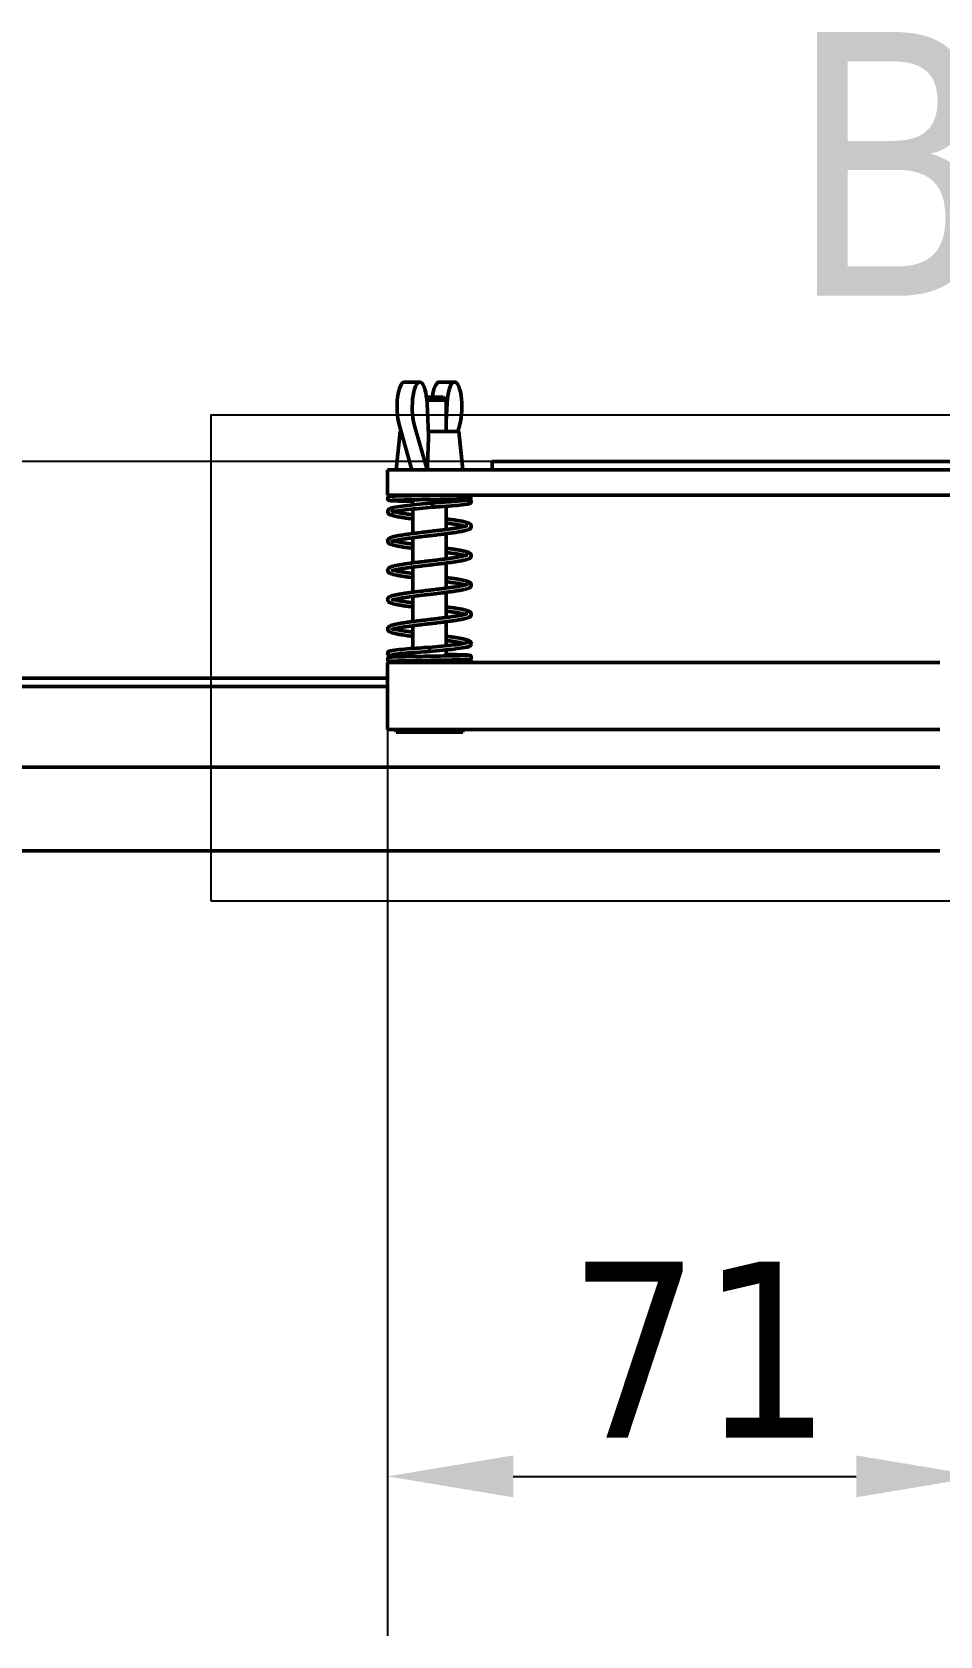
# Model space of a CAD drawing. Header units: millimetres. Extents: x -1346 to 2520, y -2365 to 1874.
# Drawn here: x 367.3 to 475.8, y 1438.8 to 1630.3 of the extents above; entities that cross this region are included whole.
import ezdxf

# ---------------------------------------------------------------- set-up
doc = ezdxf.new("R2010")
doc.units = ezdxf.units.MM
doc.header["$LTSCALE"] = 6
for name, color, linetype, lineweight in [('Detail Boundary (ISO)', 7, 'Continuous', 25), ('Dimension (ISO)', 7, 'Continuous', 25), ('Visible (ISO)', 7, 'Continuous', 50)]:
    doc.layers.add(name, color=color, linetype=linetype, lineweight=lineweight)
doc.styles.add('Label Text (ISO)', font='tahoma.ttf')
doc.styles.add('Note Text (ISO)', font='tahoma.ttf')
doc.dimstyles.new('Default (ISO)', dxfattribs={"dimscale": 6, "dimtxt": 3.5, "dimasz": 2.5, "dimexe": 3.175, "dimexo": 0, "dimgap": 0.762, "dimtad": 1, "dimrnd": 1e-08, "dimzin": 0, "dimtxsty": 'Note Text (ISO)', "dimcen": 0.09, "dimdle": 10, "dimclrd": 256, "dimclre": 256, "dimclrt": 256, "dimazin": 0, "dimtfac": 1.001486, "dimtmove": 0, "dimatfit": 3, "dimfxl": 1, "dimtolj": 1, "dimtzin": 0, "dimlwd": -1, "dimlwe": -1, "dimarcsym": 0})

# ---------------------------------------------------------------- blocks, each defined once
blk = doc.blocks.new('*D15')
at = {"layer": 'Defpoints', "color": 0, "transparency": 16777216}
for p in [(409.79, 1547.02), (480.79, 1527.02), (480.79, 1457.82)]:
    blk.add_point(p, dxfattribs=at)
at = {"layer": 'Dimension (ISO)', "transparency": 16777216}
for p, q in [((409.79, 1547.02), (409.79, 1438.77)), ((480.79, 1527.02), (480.79, 1438.77)), ((424.79, 1457.82), (465.79, 1457.82))]:
    blk.add_line(p, q, dxfattribs=at)
for points in [[(424.79, 1460.32), (424.79, 1455.32), (409.79, 1457.82)], [(465.79, 1460.32), (465.79, 1455.32), (480.79, 1457.82)]]:
    blk.add_solid(points, dxfattribs=at)
at = {"layer": 'Dimension (ISO)', "transparency": 16777216, "insert": (431.39, 1483.46), "char_height": 21, "attachment_point": 1, "style": 'Note Text (ISO)'}
blk.add_mtext('\\A1;71', dxfattribs=at)
blk = doc.blocks.new('*D18')
at = {"layer": 'Defpoints', "color": 0, "transparency": 16777216}
for p in [(422.29, 1579.02), (145.99, 1525.02), (296.02, 1525.02)]:
    blk.add_point(p, dxfattribs=at)
at = {"layer": 'Dimension (ISO)', "transparency": 16777216}
for p, q in [((422.29, 1579.02), (126.94, 1579.02)), ((145.99, 1564.02), (145.99, 1540.02)), ((296.02, 1525.02), (126.94, 1525.02))]:
    blk.add_line(p, q, dxfattribs=at)
for points in [[(143.49, 1564.02), (148.49, 1564.02), (145.99, 1579.02)], [(143.49, 1540.02), (148.49, 1540.02), (145.99, 1525.02)]]:
    blk.add_solid(points, dxfattribs=at)
at = {"layer": 'Dimension (ISO)', "transparency": 16777216, "insert": (119.98, 1537.49), "char_height": 21, "attachment_point": 1, "rotation": 90, "style": 'Note Text (ISO)'}
blk.add_mtext('\\A1;54', dxfattribs=at)
blk = doc.blocks.new('2dDetail1')
at = {"layer": 'Detail Boundary (ISO)', "flags": 128}
blk.add_lwpolyline([(64.774, 254.428), (90.913, 254.428), (90.913, 264.094), (64.774, 264.094), (64.774, 254.428)], dxfattribs=at)
at = {"layer": 'Detail Boundary (ISO)', "insert": (76.241, 266.469), "char_height": 5.25, "attachment_point": 7, "style": 'Label Text (ISO)'}
blk.add_mtext('B', dxfattribs=at)

msp = doc.modelspace()

# ---------------------------------------------------------------- linework, layer by layer
at = {"layer": 'Visible (ISO)'}
for p, q in [((411.8, 1588.52), (413.62, 1588.52)), ((417.77, 1588.52), (415.95, 1588.52)), ((414.43, 1586.72), (416.44, 1586.72)), ((416.79, 1586.37), (414.47, 1586.37)), ((416.44, 1586.72), (416.79, 1586.37)), ((416.79, 1582.62), (416.79, 1586.37)), ((414.5, 1585.99), (414.68, 1582.14)), ((416.89, 1585.99), (416.79, 1583.78)), ((411.29, 1582.62), (410.79, 1578.02)), ((411.16, 1583.45), (412.69, 1578.02)), ((411.39, 1582.62), (411.29, 1582.62)), ((414.51, 1578.02), (412.97, 1583.45)), ((418.29, 1582.62), (414.65, 1582.62)), ((418.18, 1582.62), (418.41, 1583.45)), ((418.29, 1582.62), (418.79, 1578.02)), ((422.29, 1579.02), (719.29, 1579.02)), ((422.29, 1578.02), (422.29, 1579.02)), ((409.79, 1578.02), (734.79, 1578.02)), ((409.79, 1575.02), (409.79, 1578.02)), ((409.79, 1575.02), (734.79, 1575.02)), ((412.79, 1574.95), (412.79, 1575.02)), ((416.79, 1575.02), (416.79, 1575.02)), ((416.79, 1574.18), (416.79, 1574.52)), ((412.79, 1573.85), (412.79, 1574.45)), ((412.79, 1570.42), (412.79, 1573.34)), ((416.79, 1570.91), (416.79, 1573.68)), ((412.79, 1566.92), (412.79, 1569.92)), ((416.79, 1567.4), (416.79, 1570.4)), ((416.79, 1563.9), (416.79, 1566.9)), ((412.79, 1563.42), (412.79, 1566.42)), ((416.79, 1560.4), (416.79, 1563.4)), ((412.79, 1559.91), (412.79, 1562.91)), ((412.79, 1556.7), (412.79, 1559.41)), ((416.79, 1557.03), (416.79, 1559.89)), ((412.79, 1555.74), (412.79, 1556.2)), ((414.79, 1556.59), (414.76, 1556.83)), ((414.81, 1556.34), (414.79, 1556.59)), ((416.79, 1555.81), (416.79, 1556.53)), ((409.79, 1555.02), (475.79, 1555.02)), ((409.79, 1547.02), (409.79, 1555.02)), ((412.79, 1555.23), (412.79, 1555.24)), ((416.79, 1555.3), (416.79, 1555.31)), ((409.79, 1553.16), (317.93, 1553.16)), ((317.93, 1552.16), (409.79, 1552.16)), ((409.79, 1547.02), (475.79, 1547.02)), ((410.79, 1546.72), (410.79, 1547.02)), ((418.79, 1546.72), (410.79, 1546.72)), ((418.79, 1546.72), (418.79, 1547.02)), ((475.79, 1542.52), (326.02, 1542.52)), ((475.79, 1532.52), (326.02, 1532.52))]:
    msp.add_line(p, q, dxfattribs=at)
for centre, major_axis, ratio, start_param, end_param in [((411.8, 1585.52), (0, 3), 0.296638, 0, 2.331809), ((413.62, 1585.52), (0, 3), 0.296638, 4.870421, 8.614994), ((415.95, 1585.52), (0, 3), 0.296638, 0, 1.159279), ((417.77, 1585.52), (0, 3), 0.296638, 3.951376, 7.69595), ((412.64, 1575.03), (0.033, 0.248), 0.44813, 1.643462, 1.958282), ((412.64, 1575.03), (-0.033, -0.248), 0.44813, 1.318296, 1.615897), ((417.88, 1574.43), (-0.038, -0.247), 0.647372, 4.339407, 4.81227), ((410.55, 1573.3), (-0.063, 0.242), 0.886332, 6.236728, 7.627333), ((410.55, 1573.3), (0.063, -0.242), 0.886332, 4.485741, 6.235847), ((412.64, 1574.52), (-0.033, -0.248), 0.44813, 0.05029, 0.050348), ((415.14, 1573.82), (-0.029, 0.248), 0.074834, 4.703579, 6.281317), ((415.14, 1573.82), (0.029, -0.248), 0.074834, 6.281318, 7.845172), ((417.88, 1574.43), (-0.038, -0.247), 0.647372, 4.81227, 5.559957), ((419.3, 1574.19), (-0.088, 0.234), 0.943607, 4.371201, 6.141776), ((419.3, 1574.19), (0.088, -0.234), 0.943607, 6.144804, 7.512794), ((419.54, 1557.27), (0.25, 0), 0.993179, 0, 2.565829), ((410.04, 1556.09), (-0.25, 0), 0.993179, 0, 2.381896)]:
    msp.add_ellipse(centre, major_axis=major_axis, ratio=ratio, start_param=start_param, end_param=end_param, dxfattribs=at)
msp.add_rational_spline([(414.68, 1582.14), (414.61, 1580.21), (414.54, 1578.02)], [1.0004735734, 1.00211729304, 1], degree=2, dxfattribs=at)
for points, knots in [([(412.62, 1574.27), (412.16, 1574.28), (411.73, 1574.29), (411.02, 1574.31), (410.72, 1574.32), (410.28, 1574.33), (410.13, 1574.34), (410.03, 1574.36), (410.02, 1574.36), (409.99, 1574.36), (409.98, 1574.36), (409.95, 1574.37), (409.94, 1574.38), (409.92, 1574.39), (409.91, 1574.4), (409.88, 1574.41), (409.86, 1574.43), (409.83, 1574.46), (409.82, 1574.48), (409.8, 1574.53), (409.79, 1574.55), (409.78, 1574.61), (409.79, 1574.64), (409.8, 1574.69), (409.81, 1574.72), (409.83, 1574.76), (409.85, 1574.78), (409.88, 1574.81), (409.9, 1574.82), (409.93, 1574.84), (409.94, 1574.84), (409.96, 1574.85), (409.97, 1574.85), (410, 1574.86), (410.01, 1574.86), (410.06, 1574.87), (410.09, 1574.87), (410.28, 1574.89), (410.54, 1574.9), (411.18, 1574.92), (411.56, 1574.93), (412.39, 1574.94), (412.85, 1574.95), (413.82, 1574.97), (414.33, 1574.98), (415.34, 1574.99), (415.85, 1575), (416.52, 1575.01), (416.72, 1575.02), (416.9, 1575.02)], [0, 0, 0, 0, 0.15433, 0.15433, 0.306046, 0.306046, 0.458799, 0.458799, 0.480772, 0.480772, 0.497279, 0.497279, 0.505881, 0.505881, 0.511725, 0.511725, 0.519523, 0.519523, 0.527219, 0.527219, 0.535562, 0.535562, 0.544241, 0.544241, 0.552934, 0.552934, 0.56155, 0.56155, 0.569493, 0.569493, 0.577179, 0.577179, 0.586844, 0.586844, 0.606567, 0.606567, 0.665661, 0.665661, 0.845796, 0.845796, 1.002937, 1.002937, 1.154934, 1.154934, 1.306575, 1.306575, 1.458032, 1.458032, 1.520427, 1.520427, 1.520427, 1.520427]), ([(419.73, 1575.02), (419.74, 1575), (419.76, 1574.98), (419.78, 1574.93), (419.78, 1574.91), (419.79, 1574.85), (419.78, 1574.82), (419.77, 1574.77), (419.76, 1574.74), (419.73, 1574.7), (419.71, 1574.68), (419.68, 1574.66), (419.66, 1574.65), (419.64, 1574.63), (419.63, 1574.63), (419.6, 1574.62), (419.59, 1574.62), (419.57, 1574.61), (419.56, 1574.61), (419.5, 1574.6), (419.46, 1574.6), (419.31, 1574.59), (419.2, 1574.58), (418.8, 1574.57), (418.48, 1574.56), (417.72, 1574.54), (417.3, 1574.53), (416.38, 1574.51), (415.88, 1574.51), (414.88, 1574.49), (414.36, 1574.48), (413.37, 1574.46), (412.89, 1574.45), (412.01, 1574.44), (411.61, 1574.43), (410.93, 1574.41), (410.65, 1574.4), (410.35, 1574.39), (410.27, 1574.39), (410.16, 1574.38), (410.13, 1574.38), (410.1, 1574.37), (410.1, 1574.37), (410.1, 1574.37)], [0, 0, 0, 0, 0.008425, 0.008425, 0.016801, 0.016801, 0.025493, 0.025493, 0.034185, 0.034185, 0.042751, 0.042751, 0.05051, 0.05051, 0.057905, 0.057905, 0.068325, 0.068325, 0.0905, 0.0905, 0.15698, 0.15698, 0.257133, 0.257133, 0.418164, 0.418164, 0.570717, 0.570717, 0.722485, 0.722485, 0.874007, 0.874007, 1.025388, 1.025388, 1.176618, 1.176618, 1.32754, 1.32754, 1.401589, 1.401589, 1.459698, 1.459698, 1.479318, 1.479318, 1.479318, 1.479318]), ([(419.2, 1574.58), (419.32, 1574.57), (419.41, 1574.56), (419.52, 1574.53), (419.55, 1574.53), (419.61, 1574.51), (419.64, 1574.49), (419.7, 1574.45), (419.71, 1574.44), (419.73, 1574.41), (419.75, 1574.39), (419.77, 1574.34), (419.78, 1574.31), (419.79, 1574.24), (419.78, 1574.2), (419.76, 1574.14), (419.75, 1574.12), (419.71, 1574.07), (419.69, 1574.06), (419.66, 1574.03), (419.64, 1574.02), (419.6, 1574), (419.58, 1573.99), (419.49, 1573.97), (419.43, 1573.96), (419.35, 1573.95)], [0.2214052, 0.2214052, 0.2214052, 0.2214052, 0.3095684, 0.3095684, 0.3526625, 0.3526625, 0.3851311, 0.3851311, 0.3944366, 0.3944366, 0.4042261, 0.4042261, 0.4178715, 0.4178715, 0.4304957, 0.4304957, 0.443168, 0.443168, 0.4562148, 0.4562148, 0.4722526, 0.4722526, 0.5014347, 0.5014347, 0.5785705, 0.5785705, 0.5785705, 0.5785705]), ([(412.79, 1572.16), (412.66, 1572.17), (412.53, 1572.19), (412.19, 1572.24), (411.97, 1572.27), (411.57, 1572.33), (411.38, 1572.36), (411.02, 1572.42), (410.86, 1572.45), (410.57, 1572.52), (410.44, 1572.55), (410.2, 1572.62), (410.09, 1572.66), (409.95, 1572.74), (409.9, 1572.78), (409.83, 1572.87), (409.81, 1572.92), (409.78, 1573.04), (409.79, 1573.12), (409.84, 1573.24), (409.88, 1573.28), (409.98, 1573.36), (410.03, 1573.39), (410.2, 1573.46), (410.33, 1573.5), (410.48, 1573.54)], [27.130733, 27.130733, 27.130733, 27.130733, 27.218866, 27.218866, 27.381413, 27.381413, 27.545061, 27.545061, 27.710939, 27.710939, 27.882333, 27.882333, 28.072794, 28.072794, 28.185218, 28.185218, 28.247277, 28.247277, 28.326982, 28.326982, 28.417348, 28.417348, 28.537787, 28.537787, 28.742452, 28.742452, 28.742452, 28.742452]), ([(410.24, 1572.93), (410.24, 1572.93), (410.26, 1572.94), (410.33, 1572.97), (410.37, 1572.99), (410.47, 1573.02), (410.53, 1573.04), (410.6, 1573.06)], [28.4150393, 28.4150393, 28.4150393, 28.4150393, 28.5300865, 28.5300865, 28.6362692, 28.6362692, 28.7399458, 28.7399458, 28.7399458, 28.7399458]), ([(410.49, 1573.55), (410.76, 1573.6), (411.11, 1573.65), (411.92, 1573.76), (412.38, 1573.81), (413.34, 1573.9), (413.84, 1573.95), (414.61, 1574.02), (414.86, 1574.04), (415.11, 1574.07)], [0, 0, 0, 0, 0.1713291, 0.1713291, 0.3308499, 0.3308499, 0.4852635, 0.4852635, 0.5614455, 0.5614455, 0.5614455, 0.5614455]), ([(412.79, 1572.66), (412.74, 1572.67), (412.7, 1572.67), (412.43, 1572.71), (412.22, 1572.74), (411.81, 1572.79), (411.62, 1572.82), (411.27, 1572.88), (411.12, 1572.91), (410.84, 1572.97), (410.71, 1572.99), (410.58, 1573.03), (410.56, 1573.03), (410.54, 1573.04)], [27.1456303, 27.1456303, 27.1456303, 27.1456303, 27.1761766, 27.1761766, 27.3360329, 27.3360329, 27.4949909, 27.4949909, 27.6522975, 27.6522975, 27.8061917, 27.8061917, 27.842655, 27.842655, 27.842655, 27.842655]), ([(415.17, 1573.57), (414.66, 1573.52), (414.13, 1573.47), (413.14, 1573.38), (412.66, 1573.33), (411.82, 1573.24), (411.43, 1573.19), (410.92, 1573.12), (410.74, 1573.09), (410.6, 1573.06)], [0, 0, 0, 0, 0.1555268, 0.1555268, 0.3078696, 0.3078696, 0.4594052, 0.4594052, 0.5579748, 0.5579748, 0.5579748, 0.5579748]), ([(415.11, 1574.07), (415.63, 1574.1), (416.14, 1574.14), (417.08, 1574.2), (417.52, 1574.24), (418.27, 1574.31), (418.6, 1574.34), (419.01, 1574.39), (419.15, 1574.42), (419.24, 1574.44)], [0, 0, 0, 0, 0.154617, 0.154617, 0.3061472, 0.3061472, 0.456894, 0.456894, 0.5567375, 0.5567375, 0.5567375, 0.5567375]), ([(419.36, 1573.95), (419.14, 1573.9), (418.8, 1573.86), (418.01, 1573.78), (417.58, 1573.74), (416.66, 1573.67), (416.16, 1573.64), (415.5, 1573.59), (415.34, 1573.58), (415.17, 1573.57)], [0, 0, 0, 0, 0.1944672, 0.1944672, 0.3571737, 0.3571737, 0.5108808, 0.5108808, 0.5601082, 0.5601082, 0.5601082, 0.5601082]), ([(419.26, 1574.44), (419.33, 1574.45), (419.38, 1574.46), (419.41, 1574.47), (419.42, 1574.47), (419.42, 1574.47)], [0, 0, 0, 0, 0.06724242, 0.06724242, 0.09310634, 0.09310634, 0.09310634, 0.09310634]), ([(412.79, 1568.65), (412.66, 1568.67), (412.53, 1568.68), (412.19, 1568.73), (411.97, 1568.76), (411.57, 1568.82), (411.38, 1568.85), (411.02, 1568.92), (410.86, 1568.95), (410.57, 1569.01), (410.44, 1569.05), (410.2, 1569.12), (410.09, 1569.16), (409.95, 1569.24), (409.9, 1569.28), (409.83, 1569.37), (409.81, 1569.41), (409.78, 1569.53), (409.79, 1569.61), (409.84, 1569.73), (409.88, 1569.78), (409.98, 1569.85), (410.03, 1569.88), (410.16, 1569.94), (410.23, 1569.97), (410.43, 1570.03), (410.58, 1570.07), (410.9, 1570.14), (411.07, 1570.17), (411.44, 1570.23), (411.63, 1570.26), (412.05, 1570.32), (412.27, 1570.35), (412.72, 1570.42), (412.96, 1570.45), (413.44, 1570.51), (413.69, 1570.54), (414.2, 1570.6), (414.45, 1570.63), (414.97, 1570.69), (415.22, 1570.72), (415.72, 1570.78), (415.97, 1570.81), (416.46, 1570.87), (416.69, 1570.9), (417.14, 1570.95), (417.35, 1570.98), (417.76, 1571.04), (417.95, 1571.07), (418.3, 1571.13), (418.45, 1571.16), (418.73, 1571.22), (418.86, 1571.24), (419.06, 1571.3), (419.14, 1571.32), (419.26, 1571.36), (419.3, 1571.38), (419.32, 1571.4), (419.33, 1571.4), (419.33, 1571.4)], [20.847548, 20.847548, 20.847548, 20.847548, 20.935632, 20.935632, 21.098179, 21.098179, 21.261826, 21.261826, 21.427703, 21.427703, 21.599094, 21.599094, 21.789544, 21.789544, 21.902013, 21.902013, 21.964084, 21.964084, 22.043791, 22.043791, 22.134155, 22.134155, 22.254581, 22.254581, 22.374277, 22.374277, 22.566699, 22.566699, 22.737467, 22.737467, 22.903022, 22.903022, 23.066503, 23.066503, 23.228954, 23.228954, 23.390806, 23.390806, 23.552252, 23.552252, 23.713369, 23.713369, 23.874164, 23.874164, 24.034571, 24.034571, 24.194428, 24.194428, 24.353386, 24.353386, 24.510693, 24.510693, 24.664587, 24.664587, 24.810589, 24.810589, 24.937389, 24.937389, 24.992036, 24.992036, 24.992036, 24.992036]), ([(410.24, 1569.42), (410.24, 1569.42), (410.26, 1569.44), (410.33, 1569.47), (410.37, 1569.49), (410.5, 1569.53), (410.58, 1569.55), (410.79, 1569.6), (410.91, 1569.63), (411.19, 1569.68), (411.35, 1569.71), (411.71, 1569.77), (411.9, 1569.8), (412.31, 1569.86), (412.52, 1569.88), (412.98, 1569.94), (413.21, 1569.97), (413.7, 1570.03), (413.95, 1570.06), (414.45, 1570.12), (414.71, 1570.15), (415.22, 1570.21), (415.47, 1570.24), (415.97, 1570.3), (416.22, 1570.33), (416.7, 1570.39), (416.94, 1570.42), (417.38, 1570.48), (417.6, 1570.51), (418.01, 1570.57), (418.2, 1570.61), (418.55, 1570.67), (418.71, 1570.7), (419, 1570.76), (419.14, 1570.8), (419.37, 1570.87), (419.48, 1570.91), (419.62, 1570.99), (419.67, 1571.03), (419.74, 1571.12), (419.77, 1571.17), (419.79, 1571.29), (419.78, 1571.36), (419.73, 1571.49), (419.69, 1571.53), (419.59, 1571.61), (419.54, 1571.64), (419.41, 1571.69), (419.34, 1571.72), (419.14, 1571.78), (418.99, 1571.82), (418.67, 1571.89), (418.5, 1571.92), (418.13, 1571.98), (417.94, 1572.01), (417.52, 1572.08), (417.31, 1572.11), (416.98, 1572.15), (416.88, 1572.16), (416.79, 1572.17)], [22.131854, 22.131854, 22.131854, 22.131854, 22.246901, 22.246901, 22.357132, 22.357132, 22.4917, 22.4917, 22.640018, 22.640018, 22.794705, 22.794705, 22.952342, 22.952342, 23.111461, 23.111461, 23.271409, 23.271409, 23.431875, 23.431875, 23.592715, 23.592715, 23.753874, 23.753874, 23.915366, 23.915366, 24.077279, 24.077279, 24.239826, 24.239826, 24.403474, 24.403474, 24.569352, 24.569352, 24.740746, 24.740746, 24.931208, 24.931208, 25.043628, 25.043628, 25.105685, 25.105685, 25.18539, 25.18539, 25.275757, 25.275757, 25.396197, 25.396197, 25.515888, 25.515888, 25.708306, 25.708306, 25.879073, 25.879073, 26.044628, 26.044628, 26.208108, 26.208108, 26.276342, 26.276342, 26.276342, 26.276342]), ([(419.03, 1571.29), (418.99, 1571.3), (418.94, 1571.31), (418.79, 1571.35), (418.66, 1571.38), (418.38, 1571.43), (418.22, 1571.46), (417.86, 1571.52), (417.67, 1571.55), (417.26, 1571.61), (417.05, 1571.64), (416.81, 1571.67), (416.8, 1571.67), (416.79, 1571.67)], [25.5644276, 25.5644276, 25.5644276, 25.5644276, 25.6332877, 25.6332877, 25.7816053, 25.7816053, 25.9362924, 25.9362924, 26.0939288, 26.0939288, 26.2530486, 26.2530486, 26.261445, 26.261445, 26.261445, 26.261445]), ([(412.79, 1569.16), (412.74, 1569.16), (412.7, 1569.17), (412.43, 1569.2), (412.22, 1569.23), (411.81, 1569.29), (411.62, 1569.32), (411.27, 1569.38), (411.12, 1569.41), (410.84, 1569.46), (410.71, 1569.49), (410.58, 1569.52), (410.56, 1569.53), (410.54, 1569.54)], [20.862445, 20.862445, 20.862445, 20.862445, 20.8929917, 20.8929917, 21.052848, 21.052848, 21.2118061, 21.2118061, 21.3691127, 21.3691127, 21.5230069, 21.5230069, 21.5594614, 21.5594614, 21.5594614, 21.5594614]), ([(412.79, 1565.15), (412.66, 1565.16), (412.53, 1565.18), (412.19, 1565.23), (411.97, 1565.26), (411.57, 1565.32), (411.38, 1565.35), (411.02, 1565.41), (410.86, 1565.44), (410.57, 1565.51), (410.44, 1565.54), (410.2, 1565.61), (410.1, 1565.65), (409.95, 1565.74), (409.9, 1565.77), (409.83, 1565.87), (409.81, 1565.91), (409.78, 1566.03), (409.79, 1566.11), (409.84, 1566.23), (409.88, 1566.27), (409.98, 1566.35), (410.03, 1566.38), (410.16, 1566.44), (410.23, 1566.46), (410.43, 1566.52), (410.58, 1566.56), (410.9, 1566.63), (411.07, 1566.66), (411.44, 1566.73), (411.63, 1566.76), (412.05, 1566.82), (412.26, 1566.85), (412.72, 1566.91), (412.96, 1566.94), (413.44, 1567), (413.69, 1567.03), (414.2, 1567.09), (414.45, 1567.12), (414.96, 1567.18), (415.22, 1567.21), (415.72, 1567.27), (415.97, 1567.3), (416.45, 1567.36), (416.69, 1567.39), (417.14, 1567.45), (417.35, 1567.48), (417.76, 1567.54), (417.95, 1567.57), (418.3, 1567.63), (418.45, 1567.66), (418.73, 1567.71), (418.86, 1567.74), (419.06, 1567.79), (419.14, 1567.82), (419.26, 1567.86), (419.3, 1567.88), (419.32, 1567.9), (419.33, 1567.9), (419.33, 1567.9)], [14.564363, 14.564363, 14.564363, 14.564363, 14.65195, 14.65195, 14.814494, 14.814494, 14.978137, 14.978137, 15.144004, 15.144004, 15.315368, 15.315368, 15.505703, 15.505703, 15.618615, 15.618615, 15.680827, 15.680827, 15.760553, 15.760553, 15.850885, 15.850885, 15.971178, 15.971178, 16.090924, 16.090924, 16.283385, 16.283385, 16.454159, 16.454159, 16.619716, 16.619716, 16.783198, 16.783198, 16.94565, 16.94565, 17.107502, 17.107502, 17.268948, 17.268948, 17.430066, 17.430066, 17.590861, 17.590861, 17.751268, 17.751268, 17.911125, 17.911125, 18.070084, 18.070084, 18.227393, 18.227393, 18.381291, 18.381291, 18.527301, 18.527301, 18.654122, 18.654122, 18.708851, 18.708851, 18.708851, 18.708851]), ([(410.24, 1565.92), (410.24, 1565.92), (410.26, 1565.93), (410.33, 1565.96), (410.37, 1565.98), (410.5, 1566.02), (410.58, 1566.05), (410.79, 1566.1), (410.91, 1566.12), (411.19, 1566.18), (411.35, 1566.21), (411.71, 1566.26), (411.9, 1566.29), (412.31, 1566.35), (412.52, 1566.38), (412.98, 1566.44), (413.21, 1566.47), (413.7, 1566.53), (413.95, 1566.56), (414.45, 1566.62), (414.71, 1566.65), (415.22, 1566.71), (415.47, 1566.74), (415.97, 1566.8), (416.22, 1566.83), (416.7, 1566.89), (416.94, 1566.92), (417.38, 1566.98), (417.6, 1567.01), (418.01, 1567.07), (418.2, 1567.1), (418.55, 1567.16), (418.71, 1567.2), (419, 1567.26), (419.14, 1567.29), (419.37, 1567.37), (419.48, 1567.4), (419.62, 1567.49), (419.67, 1567.52), (419.74, 1567.62), (419.77, 1567.66), (419.79, 1567.78), (419.78, 1567.86), (419.73, 1567.98), (419.69, 1568.03), (419.59, 1568.1), (419.54, 1568.13), (419.41, 1568.19), (419.34, 1568.21), (419.14, 1568.28), (418.99, 1568.31), (418.67, 1568.38), (418.5, 1568.42), (418.13, 1568.48), (417.94, 1568.51), (417.52, 1568.57), (417.31, 1568.6), (416.98, 1568.65), (416.88, 1568.66), (416.79, 1568.67)], [15.848669, 15.848669, 15.848669, 15.848669, 15.963717, 15.963717, 16.073948, 16.073948, 16.208516, 16.208516, 16.356834, 16.356834, 16.511522, 16.511522, 16.669158, 16.669158, 16.828278, 16.828278, 16.988226, 16.988226, 17.148692, 17.148692, 17.309531, 17.309531, 17.47069, 17.47069, 17.632182, 17.632182, 17.794096, 17.794096, 17.956643, 17.956643, 18.120291, 18.120291, 18.286169, 18.286169, 18.457563, 18.457563, 18.648025, 18.648025, 18.760444, 18.760444, 18.8225, 18.8225, 18.902205, 18.902205, 18.992572, 18.992572, 19.113013, 19.113013, 19.232703, 19.232703, 19.425121, 19.425121, 19.595888, 19.595888, 19.761443, 19.761443, 19.924923, 19.924923, 19.993156, 19.993156, 19.993156, 19.993156]), ([(419.03, 1567.79), (418.99, 1567.8), (418.94, 1567.81), (418.79, 1567.85), (418.66, 1567.87), (418.38, 1567.93), (418.22, 1567.96), (417.86, 1568.02), (417.67, 1568.04), (417.26, 1568.1), (417.05, 1568.13), (416.81, 1568.16), (416.8, 1568.17), (416.79, 1568.17)], [19.2812424, 19.2812424, 19.2812424, 19.2812424, 19.3500593, 19.3500593, 19.4983741, 19.4983741, 19.6530599, 19.6530599, 19.8106958, 19.8106958, 19.9698153, 19.9698153, 19.9782597, 19.9782597, 19.9782597, 19.9782597]), ([(410.24, 1562.42), (410.24, 1562.42), (410.26, 1562.43), (410.33, 1562.46), (410.37, 1562.48), (410.5, 1562.52), (410.58, 1562.54), (410.79, 1562.59), (410.91, 1562.62), (411.19, 1562.67), (411.35, 1562.7), (411.71, 1562.76), (411.9, 1562.79), (412.31, 1562.85), (412.52, 1562.88), (412.98, 1562.94), (413.21, 1562.97), (413.7, 1563.03), (413.95, 1563.06), (414.45, 1563.11), (414.71, 1563.14), (415.22, 1563.2), (415.47, 1563.23), (415.97, 1563.29), (416.22, 1563.32), (416.7, 1563.39), (416.94, 1563.42), (417.38, 1563.48), (417.6, 1563.51), (418.01, 1563.57), (418.2, 1563.6), (418.55, 1563.66), (418.71, 1563.69), (419, 1563.76), (419.14, 1563.79), (419.37, 1563.86), (419.48, 1563.9), (419.62, 1563.98), (419.67, 1564.02), (419.74, 1564.11), (419.77, 1564.16), (419.79, 1564.28), (419.78, 1564.36), (419.73, 1564.48), (419.69, 1564.52), (419.59, 1564.6), (419.54, 1564.63), (419.41, 1564.68), (419.34, 1564.71), (419.14, 1564.77), (418.99, 1564.81), (418.67, 1564.88), (418.5, 1564.91), (418.13, 1564.98), (417.94, 1565.01), (417.52, 1565.07), (417.31, 1565.1), (416.98, 1565.14), (416.88, 1565.15), (416.79, 1565.17)], [9.565483, 9.565483, 9.565483, 9.565483, 9.680544, 9.680544, 9.790778, 9.790778, 9.925349, 9.925349, 10.073668, 10.073668, 10.228356, 10.228356, 10.385993, 10.385993, 10.545113, 10.545113, 10.70506, 10.70506, 10.865527, 10.865527, 11.026366, 11.026366, 11.187525, 11.187525, 11.349017, 11.349017, 11.510931, 11.510931, 11.673478, 11.673478, 11.837126, 11.837126, 12.003004, 12.003004, 12.1744, 12.1744, 12.364867, 12.364867, 12.477267, 12.477267, 12.539317, 12.539317, 12.619022, 12.619022, 12.70939, 12.70939, 12.829836, 12.829836, 12.949525, 12.949525, 13.141941, 13.141941, 13.312708, 13.312708, 13.478262, 13.478262, 13.641743, 13.641743, 13.709971, 13.709971, 13.709971, 13.709971]), ([(412.79, 1565.65), (412.74, 1565.66), (412.7, 1565.66), (412.43, 1565.7), (412.22, 1565.73), (411.81, 1565.79), (411.62, 1565.82), (411.27, 1565.87), (411.12, 1565.9), (410.84, 1565.96), (410.71, 1565.99), (410.58, 1566.02), (410.56, 1566.03), (410.54, 1566.03)], [14.5792597, 14.5792597, 14.5792597, 14.5792597, 14.6098111, 14.6098111, 14.7696674, 14.7696674, 14.9286254, 14.9286254, 15.085932, 15.085932, 15.239826, 15.239826, 15.2762761, 15.2762761, 15.2762761, 15.2762761]), ([(412.79, 1561.64), (412.67, 1561.66), (412.55, 1561.68), (412.21, 1561.72), (411.99, 1561.75), (411.58, 1561.81), (411.39, 1561.84), (411.04, 1561.91), (410.88, 1561.94), (410.58, 1562), (410.45, 1562.03), (410.21, 1562.11), (410.1, 1562.15), (409.96, 1562.23), (409.91, 1562.26), (409.83, 1562.36), (409.81, 1562.4), (409.78, 1562.52), (409.79, 1562.6), (409.84, 1562.73), (409.88, 1562.77), (409.98, 1562.85), (410.03, 1562.88), (410.15, 1562.93), (410.22, 1562.96), (410.43, 1563.02), (410.57, 1563.06), (410.9, 1563.13), (411.07, 1563.16), (411.43, 1563.22), (411.63, 1563.25), (412.04, 1563.32), (412.26, 1563.35), (412.72, 1563.41), (412.95, 1563.44), (413.44, 1563.5), (413.69, 1563.53), (414.19, 1563.59), (414.45, 1563.62), (414.96, 1563.68), (415.21, 1563.71), (415.72, 1563.77), (415.97, 1563.8), (416.45, 1563.86), (416.68, 1563.89), (417.13, 1563.95), (417.35, 1563.98), (417.75, 1564.03), (417.94, 1564.06), (418.29, 1564.12), (418.45, 1564.15), (418.73, 1564.21), (418.85, 1564.23), (419.06, 1564.29), (419.14, 1564.31), (419.26, 1564.36), (419.3, 1564.38), (419.32, 1564.39), (419.33, 1564.4), (419.33, 1564.4)], [8.281178, 8.281178, 8.281178, 8.281178, 8.364305, 8.364305, 8.526827, 8.526827, 8.690429, 8.690429, 8.856208, 8.856208, 9.027329, 9.027329, 9.216664, 9.216664, 9.333143, 9.333143, 9.396904, 9.396904, 9.476826, 9.476826, 9.566839, 9.566839, 9.685785, 9.685785, 9.80603, 9.80603, 9.998888, 9.998888, 10.169728, 10.169728, 10.335307, 10.335307, 10.498799, 10.498799, 10.661257, 10.661257, 10.823113, 10.823113, 10.984561, 10.984561, 11.145682, 11.145682, 11.306479, 11.306479, 11.46689, 11.46689, 11.626752, 11.626752, 11.78572, 11.78572, 11.943045, 11.943045, 12.09698, 12.09698, 12.243079, 12.243079, 12.37011, 12.37011, 12.425665, 12.425665, 12.425665, 12.425665]), ([(419.03, 1564.28), (418.99, 1564.29), (418.94, 1564.31), (418.79, 1564.34), (418.66, 1564.37), (418.38, 1564.43), (418.22, 1564.45), (417.87, 1564.51), (417.67, 1564.54), (417.27, 1564.6), (417.05, 1564.63), (416.81, 1564.66), (416.8, 1564.66), (416.79, 1564.66)], [12.9980576, 12.9980576, 12.9980576, 12.9980576, 13.0664356, 13.0664356, 13.2147221, 13.2147221, 13.3693951, 13.3693951, 13.5270247, 13.5270247, 13.6861409, 13.6861409, 13.6950744, 13.6950744, 13.6950744, 13.6950744]), ([(410.24, 1558.91), (410.24, 1558.91), (410.26, 1558.93), (410.33, 1558.96), (410.37, 1558.97), (410.5, 1559.02), (410.58, 1559.04), (410.79, 1559.09), (410.91, 1559.12), (411.19, 1559.17), (411.35, 1559.2), (411.71, 1559.26), (411.9, 1559.29), (412.31, 1559.34), (412.52, 1559.37), (412.98, 1559.43), (413.21, 1559.46), (413.7, 1559.52), (413.95, 1559.55), (414.45, 1559.61), (414.71, 1559.64), (415.22, 1559.7), (415.47, 1559.73), (415.97, 1559.79), (416.22, 1559.82), (416.7, 1559.88), (416.94, 1559.91), (417.39, 1559.97), (417.6, 1560), (418.01, 1560.06), (418.2, 1560.09), (418.55, 1560.16), (418.71, 1560.19), (419.01, 1560.25), (419.14, 1560.29), (419.37, 1560.36), (419.48, 1560.4), (419.62, 1560.48), (419.67, 1560.52), (419.74, 1560.61), (419.77, 1560.65), (419.79, 1560.77), (419.78, 1560.85), (419.73, 1560.98), (419.69, 1561.02), (419.59, 1561.09), (419.54, 1561.12), (419.41, 1561.18), (419.34, 1561.21), (419.14, 1561.27), (418.99, 1561.31), (418.67, 1561.38), (418.5, 1561.41), (418.13, 1561.47), (417.94, 1561.5), (417.52, 1561.56), (417.31, 1561.6), (416.98, 1561.64), (416.88, 1561.65), (416.79, 1561.66)], [3.282298, 3.282298, 3.282298, 3.282298, 3.397483, 3.397483, 3.507755, 3.507755, 3.64235, 3.64235, 3.790682, 3.790682, 3.945375, 3.945375, 4.103014, 4.103014, 4.262136, 4.262136, 4.422084, 4.422084, 4.582551, 4.582551, 4.743391, 4.743391, 4.90455, 4.90455, 5.066043, 5.066043, 5.227957, 5.227957, 5.390505, 5.390505, 5.554155, 5.554155, 5.720038, 5.720038, 5.891445, 5.891445, 6.081961, 6.081961, 6.194169, 6.194169, 6.256162, 6.256162, 6.335858, 6.335858, 6.42624, 6.42624, 6.546741, 6.546741, 6.666409, 6.666409, 6.858809, 6.858809, 7.029574, 7.029574, 7.195127, 7.195127, 7.358607, 7.358607, 7.426786, 7.426786, 7.426786, 7.426786]), ([(412.79, 1562.15), (412.74, 1562.15), (412.7, 1562.16), (412.43, 1562.2), (412.22, 1562.22), (411.81, 1562.28), (411.62, 1562.31), (411.27, 1562.37), (411.12, 1562.4), (410.84, 1562.46), (410.71, 1562.48), (410.58, 1562.52), (410.56, 1562.52), (410.54, 1562.53)], [8.2960744, 8.2960744, 8.2960744, 8.2960744, 8.3266746, 8.3266746, 8.4865307, 8.4865307, 8.6454883, 8.6454883, 8.8027942, 8.8027942, 8.9566867, 8.9566867, 8.9930908, 8.9930908, 8.9930908, 8.9930908]), ([(419.03, 1560.78), (418.99, 1560.79), (418.95, 1560.8), (418.8, 1560.84), (418.67, 1560.86), (418.39, 1560.92), (418.23, 1560.95), (417.88, 1561.01), (417.69, 1561.03), (417.28, 1561.09), (417.07, 1561.12), (416.82, 1561.15), (416.8, 1561.16), (416.79, 1561.16)], [6.714876, 6.714876, 6.714876, 6.714876, 6.7793214, 6.7793214, 6.9273505, 6.9273505, 7.0819069, 7.0819069, 7.2394804, 7.2394804, 7.3985667, 7.3985667, 7.4118891, 7.4118891, 7.4118891, 7.4118891]), ([(412.79, 1558.14), (412.69, 1558.15), (412.6, 1558.16), (412.28, 1558.21), (412.06, 1558.24), (411.65, 1558.3), (411.46, 1558.33), (411.09, 1558.39), (410.93, 1558.42), (410.63, 1558.49), (410.49, 1558.52), (410.24, 1558.59), (410.14, 1558.63), (409.99, 1558.71), (409.93, 1558.74), (409.85, 1558.83), (409.81, 1558.88), (409.78, 1559.01), (409.79, 1559.09), (409.84, 1559.22), (409.88, 1559.26), (410.02, 1559.38), (410.13, 1559.42), (410.4, 1559.51), (410.54, 1559.55), (410.86, 1559.62), (411.03, 1559.65), (411.39, 1559.71), (411.59, 1559.74), (412, 1559.81), (412.22, 1559.84), (412.67, 1559.9), (412.91, 1559.93), (413.39, 1559.99), (413.64, 1560.02), (414.14, 1560.08), (414.4, 1560.11), (414.91, 1560.17), (415.16, 1560.2), (415.67, 1560.26), (415.92, 1560.29), (416.4, 1560.35), (416.64, 1560.38), (417.09, 1560.44), (417.31, 1560.47), (417.72, 1560.53), (417.91, 1560.55), (418.26, 1560.61), (418.42, 1560.64), (418.71, 1560.7), (418.83, 1560.73), (419.04, 1560.78), (419.13, 1560.8), (419.25, 1560.85), (419.29, 1560.87), (419.32, 1560.89), (419.33, 1560.89), (419.33, 1560.89)], [1.997992, 1.997992, 1.997992, 1.997992, 2.063075, 2.063075, 2.225511, 2.225511, 2.388957, 2.388957, 2.554399, 2.554399, 2.724614, 2.724614, 2.910342, 2.910342, 3.033768, 3.033768, 3.110565, 3.110565, 3.191392, 3.191392, 3.280135, 3.280135, 3.507303, 3.507303, 3.704085, 3.704085, 3.875527, 3.875527, 4.041314, 4.041314, 4.2049, 4.2049, 4.367409, 4.367409, 4.529297, 4.529297, 4.690769, 4.690769, 4.85191, 4.85191, 5.01273, 5.01273, 5.17317, 5.17317, 5.333075, 5.333075, 5.492119, 5.492119, 5.64959, 5.64959, 5.80384, 5.80384, 5.950695, 5.950695, 6.079529, 6.079529, 6.14248, 6.14248, 6.14248, 6.14248]), ([(412.79, 1558.64), (412.74, 1558.65), (412.7, 1558.66), (412.43, 1558.69), (412.21, 1558.72), (411.81, 1558.78), (411.62, 1558.81), (411.27, 1558.87), (411.11, 1558.9), (410.83, 1558.95), (410.71, 1558.98), (410.58, 1559.01), (410.56, 1559.02), (410.54, 1559.03)], [2.0128891, 2.0128891, 2.0128891, 2.0128891, 2.043999, 2.043999, 2.2038529, 2.2038529, 2.3628068, 2.3628068, 2.5201054, 2.5201054, 2.6739821, 2.6739821, 2.7099059, 2.7099059, 2.7099059, 2.7099059]), ([(414.76, 1556.83), (415.27, 1556.88), (415.79, 1556.93), (416.76, 1557.02), (417.22, 1557.07), (418.02, 1557.16), (418.38, 1557.21), (418.93, 1557.3), (419.15, 1557.35), (419.32, 1557.4), (419.35, 1557.42), (419.35, 1557.42), (419.35, 1557.42), (419.35, 1557.42)], [0, 0, 0, 0, 0.1553574, 0.1553574, 0.3075244, 0.3075244, 0.4587603, 0.4587603, 0.6074731, 0.6074731, 0.6727884, 0.6727884, 0.6754456, 0.6754456, 0.6754456, 0.6754456]), ([(419.79, 1557.27), (419.79, 1557.34), (419.76, 1557.41), (419.69, 1557.52), (419.64, 1557.56), (419.5, 1557.65), (419.39, 1557.69), (419.14, 1557.77), (418.99, 1557.8), (418.67, 1557.87), (418.5, 1557.9), (418.13, 1557.97), (417.94, 1558), (417.52, 1558.06), (417.3, 1558.09), (416.98, 1558.13), (416.88, 1558.15), (416.79, 1558.16)], [0, 0, 0, 0, 0.076276, 0.076276, 0.185424, 0.185424, 0.38395, 0.38395, 0.576184, 0.576184, 0.746921, 0.746921, 0.912464, 0.912464, 1.07594, 1.07594, 1.1436, 1.1436, 1.1436, 1.1436]), ([(418.92, 1557.3), (418.82, 1557.33), (418.71, 1557.35), (418.44, 1557.41), (418.29, 1557.44), (417.94, 1557.49), (417.76, 1557.52), (417.35, 1557.58), (417.14, 1557.61), (416.87, 1557.64), (416.83, 1557.65), (416.79, 1557.66)], [0.4876367, 0.4876367, 0.4876367, 0.4876367, 0.6272716, 0.6272716, 0.7813297, 0.7813297, 0.9386647, 0.9386647, 1.0976254, 1.0976254, 1.1287036, 1.1287036, 1.1287036, 1.1287036]), ([(410.01, 1555.14), (410.01, 1555.14), (410, 1555.15), (409.99, 1555.15), (409.97, 1555.15), (409.94, 1555.16), (409.93, 1555.17), (409.91, 1555.18), (409.9, 1555.19), (409.88, 1555.2), (409.86, 1555.22), (409.83, 1555.25), (409.82, 1555.27), (409.8, 1555.32), (409.79, 1555.34), (409.78, 1555.4), (409.79, 1555.43), (409.8, 1555.48), (409.81, 1555.51), (409.84, 1555.55), (409.85, 1555.57), (409.89, 1555.6), (409.9, 1555.61), (409.93, 1555.62), (409.94, 1555.63), (409.96, 1555.64), (409.97, 1555.64), (410, 1555.65), (410.01, 1555.65), (410.06, 1555.66), (410.1, 1555.66), (410.31, 1555.67), (410.6, 1555.69), (411.3, 1555.71), (411.68, 1555.71), (412.53, 1555.73), (413, 1555.74), (413.97, 1555.76), (414.49, 1555.77), (415.5, 1555.78), (416, 1555.79), (416.95, 1555.81), (417.39, 1555.82), (418.17, 1555.83), (418.52, 1555.84), (419.05, 1555.86), (419.26, 1555.87), (419.42, 1555.88), (419.45, 1555.88), (419.47, 1555.88), (419.47, 1555.89), (419.47, 1555.89)], [0.699372, 0.699372, 0.699372, 0.699372, 0.703617, 0.703617, 0.722726, 0.722726, 0.729223, 0.729223, 0.734026, 0.734026, 0.74173, 0.74173, 0.749413, 0.749413, 0.757808, 0.757808, 0.766491, 0.766491, 0.775184, 0.775184, 0.783781, 0.783781, 0.791648, 0.791648, 0.799318, 0.799318, 0.809314, 0.809314, 0.830245, 0.830245, 0.892974, 0.892974, 1.084644, 1.084644, 1.24028, 1.24028, 1.392231, 1.392231, 1.543845, 1.543845, 1.695289, 1.695289, 1.846597, 1.846597, 1.997701, 1.997701, 2.148241, 2.148241, 2.203711, 2.203711, 2.220224, 2.220224, 2.220224, 2.220224]), ([(409.79, 1556.09), (409.79, 1556.09), (409.79, 1556.09), (409.79, 1556.11), (409.79, 1556.13), (409.8, 1556.18), (409.81, 1556.21), (409.85, 1556.27), (409.88, 1556.29), (409.93, 1556.33), (409.95, 1556.35), (410.05, 1556.39), (410.11, 1556.41), (410.42, 1556.48), (410.76, 1556.52), (411.57, 1556.6), (412.01, 1556.64), (412.94, 1556.71), (413.43, 1556.74), (414.2, 1556.8), (414.48, 1556.82), (414.76, 1556.83)], [0, 0, 0, 0, 0.0020666, 0.0020666, 0.0082726, 0.0082726, 0.0270461, 0.0270461, 0.0479687, 0.0479687, 0.0782427, 0.0782427, 0.1552597, 0.1552597, 0.3564443, 0.3564443, 0.5194273, 0.5194273, 0.6730937, 0.6730937, 0.7559595, 0.7559595, 0.7559595, 0.7559595]), ([(411.1, 1555.7), (411.01, 1555.71), (410.93, 1555.71), (410.56, 1555.74), (410.33, 1555.76), (410.11, 1555.79), (410.06, 1555.8), (409.98, 1555.83), (409.95, 1555.84), (409.89, 1555.88), (409.86, 1555.9), (409.83, 1555.95), (409.82, 1555.96), (409.79, 1556.01), (409.79, 1556.05), (409.79, 1556.09)], [0.4161393, 0.4161393, 0.4161393, 0.4161393, 0.4582764, 0.4582764, 0.6117783, 0.6117783, 0.6804554, 0.6804554, 0.7150066, 0.7150066, 0.7339232, 0.7339232, 0.7422435, 0.7422435, 0.7561053, 0.7561053, 0.7561053, 0.7561053]), ([(409.82, 1555.02), (409.84, 1555.04), (409.85, 1555.06), (409.89, 1555.09), (409.9, 1555.11), (409.93, 1555.12), (409.94, 1555.12), (409.96, 1555.13), (409.97, 1555.14), (410, 1555.14), (410.01, 1555.14), (410.06, 1555.15), (410.09, 1555.16), (410.28, 1555.17), (410.53, 1555.18), (411.16, 1555.2), (411.54, 1555.21), (412.37, 1555.22), (412.83, 1555.23), (413.79, 1555.25), (414.3, 1555.26), (415.31, 1555.28), (415.83, 1555.28), (416.78, 1555.3), (417.24, 1555.31), (418.04, 1555.33), (418.4, 1555.34), (418.97, 1555.35), (419.19, 1555.36), (419.39, 1555.37), (419.43, 1555.38), (419.46, 1555.38), (419.47, 1555.38), (419.47, 1555.38)], [0, 0, 0, 0, 0.008708, 0.008708, 0.01661, 0.01661, 0.023917, 0.023917, 0.033635, 0.033635, 0.053163, 0.053163, 0.111671, 0.111671, 0.289953, 0.289953, 0.447347, 0.447347, 0.599353, 0.599353, 0.750998, 0.750998, 0.902458, 0.902458, 1.053783, 1.053783, 1.204921, 1.204921, 1.355574, 1.355574, 1.419775, 1.419775, 1.445675, 1.445675, 1.445675, 1.445675]), ([(419.79, 1555.65), (419.79, 1555.65), (419.79, 1555.64), (419.79, 1555.63), (419.78, 1555.62), (419.78, 1555.59), (419.77, 1555.56), (419.75, 1555.52), (419.73, 1555.5), (419.7, 1555.46), (419.68, 1555.45), (419.65, 1555.43), (419.64, 1555.42), (419.62, 1555.41), (419.61, 1555.41), (419.59, 1555.4), (419.58, 1555.4), (419.54, 1555.39), (419.52, 1555.39), (419.41, 1555.38), (419.28, 1555.37), (418.86, 1555.35), (418.52, 1555.35), (417.76, 1555.33), (417.33, 1555.32), (416.42, 1555.3), (415.92, 1555.29), (414.92, 1555.28), (414.4, 1555.27), (413.41, 1555.25), (412.92, 1555.24), (412.04, 1555.22), (411.64, 1555.22), (410.96, 1555.2), (410.67, 1555.19), (410.26, 1555.17), (410.12, 1555.16), (410.1, 1555.16), (410.1, 1555.16), (410.1, 1555.16)], [0, 0, 0, 0, 0.00088, 0.00088, 0.003521, 0.003521, 0.011521, 0.011521, 0.020221, 0.020221, 0.028465, 0.028465, 0.035778, 0.035778, 0.044175, 0.044175, 0.058892, 0.058892, 0.100538, 0.100538, 0.226279, 0.226279, 0.395589, 0.395589, 0.547986, 0.547986, 0.69977, 0.69977, 0.851296, 0.851296, 1.002681, 1.002681, 1.153915, 1.153915, 1.304851, 1.304851, 1.454799, 1.454799, 1.459851, 1.459851, 1.459851, 1.459851]), ([(414.81, 1556.34), (414.3, 1556.3), (413.78, 1556.27), (412.81, 1556.2), (412.35, 1556.17), (411.55, 1556.1), (411.19, 1556.06), (410.63, 1556), (410.41, 1555.96), (410.24, 1555.92), (410.2, 1555.91), (410.19, 1555.91), (410.19, 1555.91), (410.19, 1555.91)], [0, 0, 0, 0, 0.1547402, 0.1547402, 0.3064081, 0.3064081, 0.4574247, 0.4574247, 0.6065858, 0.6065858, 0.6720105, 0.6720105, 0.678144, 0.678144, 0.678144, 0.678144]), ([(412.08, 1556.14), (412.16, 1556.14), (412.23, 1556.14), (412.46, 1556.12), (412.62, 1556.12), (412.79, 1556.11)], [0.46304572, 0.46304572, 0.46304572, 0.46304572, 0.48927801, 0.48927801, 0.54383961, 0.54383961, 0.54383961, 0.54383961]), ([(419.79, 1557.27), (419.79, 1557.22), (419.77, 1557.16), (419.72, 1557.08), (419.69, 1557.05), (419.62, 1557), (419.58, 1556.97), (419.4, 1556.89), (419.23, 1556.85), (418.68, 1556.75), (418.25, 1556.69), (417.33, 1556.58), (416.86, 1556.53), (415.87, 1556.43), (415.34, 1556.39), (414.81, 1556.34)], [0, 0, 0, 0, 0.0308085, 0.0308085, 0.0603228, 0.0603228, 0.1096128, 0.1096128, 0.2483392, 0.2483392, 0.442888, 0.442888, 0.5999339, 0.5999339, 0.7575895, 0.7575895, 0.7575895, 0.7575895]), ([(416.79, 1555.99), (417.1, 1555.98), (417.4, 1555.98), (418.07, 1555.96), (418.43, 1555.95), (419, 1555.94), (419.22, 1555.93), (419.43, 1555.91), (419.48, 1555.91), (419.54, 1555.9), (419.56, 1555.9), (419.6, 1555.89), (419.61, 1555.89), (419.63, 1555.88), (419.65, 1555.87), (419.68, 1555.86), (419.68, 1555.85), (419.71, 1555.83), (419.73, 1555.81), (419.75, 1555.77), (419.76, 1555.75), (419.78, 1555.7), (419.79, 1555.68), (419.79, 1555.65)], [0.2026769, 0.2026769, 0.2026769, 0.2026769, 0.3054545, 0.3054545, 0.4571165, 0.4571165, 0.6092693, 0.6092693, 0.6782178, 0.6782178, 0.7121257, 0.7121257, 0.7210978, 0.7210978, 0.7316678, 0.7316678, 0.7363011, 0.7363011, 0.7439985, 0.7439985, 0.7517285, 0.7517285, 0.760435, 0.760435, 0.760435, 0.760435]), ([(419.56, 1555.4), (419.57, 1555.39), (419.58, 1555.39), (419.59, 1555.39), (419.6, 1555.39), (419.63, 1555.38), (419.65, 1555.37), (419.68, 1555.35), (419.69, 1555.34), (419.71, 1555.32), (419.73, 1555.31), (419.75, 1555.27), (419.76, 1555.25), (419.78, 1555.2), (419.79, 1555.17), (419.79, 1555.12), (419.78, 1555.09), (419.77, 1555.05), (419.76, 1555.04), (419.75, 1555.02)], [2.98479708, 2.98479708, 2.98479708, 2.98479708, 2.99480896, 2.99480896, 3.0039897, 3.0039897, 3.01546628, 3.01546628, 3.02019569, 3.02019569, 3.02757687, 3.02757687, 3.03536447, 3.03536447, 3.04391186, 3.04391186, 3.05260487, 3.05260487, 3.05759868, 3.05759868, 3.05759868, 3.05759868])]:
    msp.add_open_spline(points, degree=3, knots=knots, dxfattribs=at)
for points in [[(412.79, 1574.27), (412.73, 1574.27), (412.67, 1574.27), (412.62, 1574.27)], [(416.98, 1574.2), (416.92, 1574.2), (416.85, 1574.2), (416.79, 1574.2)]]:
    msp.add_open_spline(points, degree=3, dxfattribs=at)

# ---------------------------------------------------------------- block references
at = {"layer": 'Detail Boundary (ISO)', "xscale": 6, "yscale": 6, "zscale": 6}
msp.add_blockref('2dDetail1', (0, 0), dxfattribs=at)

# ---------------------------------------------------------------- dimensions: what is measured, and where the dimension line sits
at = {"layer": 'Dimension (ISO)'}
for base, p1, p2, angle, picture, middle in [((145.99, 1525.02), (422.29, 1579.02), (296.02, 1525.02), 90, '*D18', (145.99, 1552.02)), ((480.79, 1457.82), (409.79, 1547.02), (480.79, 1527.02), 180, '*D15', (445.29, 1457.82))]:
    dim = msp.add_linear_dim(base=base, p1=p1, p2=p2, angle=angle, dimstyle='Default (ISO)', override={"dimgap": 0.762, "dimdec": 0, "dimtol": 0, "dimlim": 0, "dimtp": 0, "dimtm": 0, "dimtdec": 2, "dimtofl": 0, "dimatfit": 1}, dxfattribs=at)
    dim.commit()
    dim.dimension.update_dxf_attribs({"geometry": picture, "text_midpoint": middle, "dimtype": 160})

doc.saveas('drawing.dxf')
